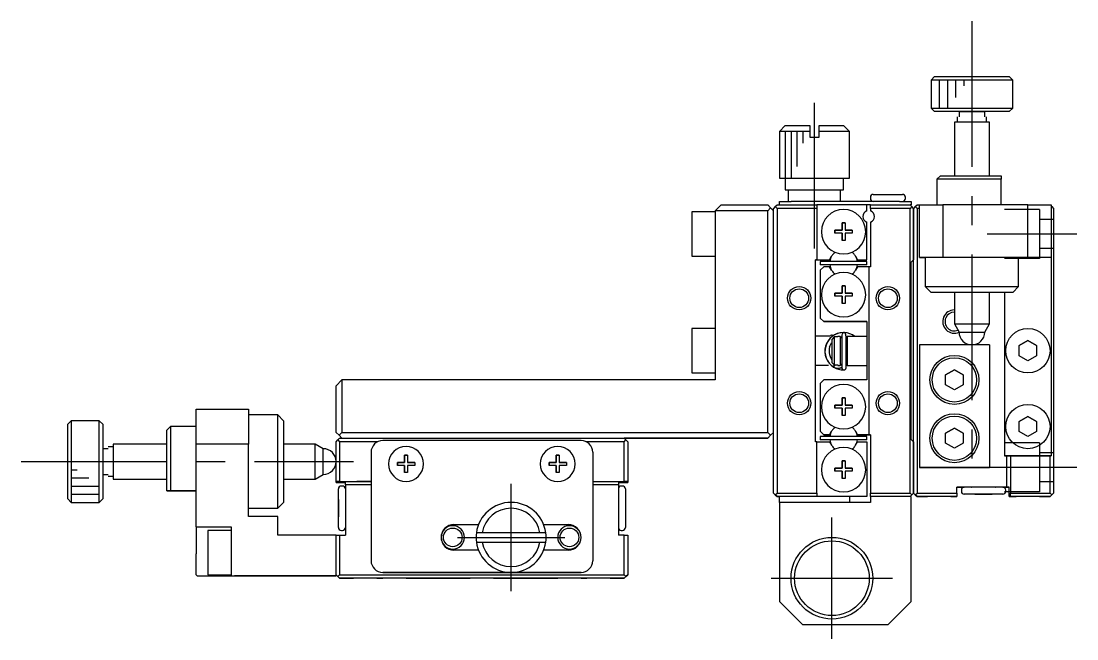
# Model space of a CAD drawing. Extents: x 1 to 351, y 49 to 350.
# Drawn here: x 184.1 to 274.6, y 187 to 240 of the extents above; entities that cross this region are included whole.
import ezdxf

# ---------------------------------------------------------------- set-up
doc = ezdxf.new("R2010")
doc.units = 0
doc.header["$LTSCALE"] = 10
doc.linetypes.add('CENTER', pattern=[2, 1.25, -0.25, 0.25, -0.25])
doc.linetypes.add('DASHED', pattern=[3.5, 2, -1.5])
doc.layers.get('0').update_dxf_attribs({"linetype": 'CONTINUOUS'})
doc.layers.add('CENTER', color=1, linetype='CENTER')

msp = doc.modelspace()

# ---------------------------------------------------------------- linework, layer by layer
at = {"color": 7, "linetype": 'CONTINUOUS'}
for p, q in [((262.413361, 235.218315), (262.113361, 234.918315)), ((269.113361, 234.918315), (262.113361, 234.918315)), ((262.113361, 234.918315), (262.113361, 232.518315)), ((262.413361, 235.218315), (268.813361, 235.218315)), ((269.113361, 234.918315), (268.813361, 235.218315)), ((269.113361, 232.518315), (269.113361, 234.918315)), ((262.113361, 232.518315), (269.113361, 232.518315)), ((262.113361, 232.518315), (262.413361, 232.218315)), ((268.813361, 232.218315), (262.413361, 232.218315)), ((264.513361, 232.218315), (262.413361, 232.218315)), ((266.713361, 232.218315), (264.513361, 232.218315)), ((264.513361, 232.218315), (265.613361, 232.218315)), ((264.513361, 232.218315), (264.513361, 231.751328)), ((265.613361, 232.218315), (266.713361, 232.218315)), ((268.813361, 232.218315), (266.713361, 232.218315)), ((266.713361, 231.751328), (266.713361, 232.218315)), ((268.813361, 232.218315), (269.113361, 232.518315)), ((249.613361, 231.018315), (249.113361, 230.518315)), ((249.613361, 231.018315), (251.713361, 231.018315)), ((251.713361, 231.018315), (251.713361, 230.518315)), ((252.513361, 231.018315), (254.613361, 231.018315)), ((252.513361, 230.518315), (252.513361, 231.018315)), ((255.113361, 230.518315), (254.613361, 231.018315)), ((265.613361, 231.318315), (264.113361, 231.318315)), ((264.113361, 231.318315), (264.113361, 226.718335)), ((267.113361, 231.318315), (265.613361, 231.318315)), ((267.113361, 226.718335), (267.113361, 231.318315)), ((251.713361, 230.518315), (249.113361, 230.518315)), ((249.113361, 230.518315), (249.113361, 226.518315)), ((251.713361, 230.518315), (251.713361, 230.018315)), ((251.713361, 230.018315), (252.513361, 230.018315)), ((255.113361, 230.518315), (252.513361, 230.518315)), ((252.513361, 230.018315), (252.513361, 230.518315)), ((255.113361, 226.518315), (255.113361, 230.518315)), ((249.113361, 226.518315), (252.113361, 226.518315)), ((249.113361, 226.518315), (249.613361, 226.518315)), ((249.613361, 226.518315), (254.613361, 226.518315)), ((249.613361, 226.518315), (252.113361, 226.518315)), ((249.613361, 226.518315), (249.613361, 225.518315)), ((252.113361, 226.518315), (255.113361, 226.518315)), ((252.113361, 226.518315), (254.613361, 226.518315)), ((254.613361, 226.518315), (255.113361, 226.518315)), ((254.613361, 225.518315), (254.613361, 226.518315)), ((262.913361, 226.718315), (262.613361, 226.418315)), ((268.113361, 226.418315), (262.613361, 226.418315)), ((262.613361, 226.418315), (262.613361, 224.218315)), ((262.913361, 226.718315), (268.113361, 226.718315)), ((268.113361, 226.718315), (268.113361, 226.418315)), ((268.113361, 224.218315), (268.113361, 226.418315)), ((249.613361, 225.518315), (250.01346, 225.518315)), ((249.613361, 225.518315), (249.863361, 225.518315)), ((249.863361, 225.518315), (249.863361, 224.518315)), ((250.01346, 225.518315), (252.113361, 225.518315)), ((252.113361, 225.518315), (254.213261, 225.518315)), ((254.213261, 225.518315), (254.613361, 225.518315)), ((254.363361, 224.518315), (254.363361, 225.518315)), ((254.363361, 225.518315), (254.613361, 225.518315)), ((249.113361, 224.218315), (249.113361, 224.518315)), ((249.113361, 224.518315), (250.113361, 224.518315)), ((259.413361, 224.518315), (250.113361, 224.518315)), ((256.913361, 224.868315), (256.913361, 224.768315)), ((257.163361, 225.118315), (259.663361, 225.118315)), ((257.663361, 225.118315), (258.288361, 225.118315)), ((258.288361, 225.118315), (258.538361, 225.118315)), ((258.538361, 225.118315), (259.163361, 225.118315)), ((259.413361, 224.518315), (260.413361, 224.518315)), ((259.913361, 224.768315), (259.913361, 224.868315)), ((260.413361, 224.518315), (260.413361, 224.218315)), ((241.613361, 223.618315), (241.613361, 221.718315)), ((243.613361, 223.618315), (241.613361, 223.618315)), ((244.113361, 224.218315), (243.613361, 223.718315)), ((243.613361, 223.718315), (243.613361, 209.218315)), ((248.113361, 223.718315), (243.613361, 223.718315)), ((244.113361, 224.218315), (248.113361, 224.218315)), ((248.363361, 223.968315), (248.113361, 224.218315)), ((248.363361, 223.968315), (248.113361, 223.718315)), ((248.113361, 204.718315), (248.113361, 223.718315)), ((248.613361, 223.718315), (248.363361, 223.968315)), ((248.763361, 224.068315), (248.613361, 223.918315)), ((248.613361, 199.518315), (248.613361, 223.918315)), ((248.763361, 224.068315), (248.913361, 224.218315)), ((248.913361, 223.918315), (248.763361, 224.068315)), ((248.913361, 224.218315), (252.313361, 224.218315)), ((248.913361, 223.918315), (248.913361, 199.518315)), ((252.313361, 223.918315), (248.913361, 223.918315)), ((252.313361, 224.218315), (252.313361, 223.918315)), ((256.613361, 224.218315), (252.313361, 224.218315)), ((252.313361, 223.918315), (252.313361, 219.518315)), ((256.913361, 224.218315), (256.613361, 224.218315)), ((256.913361, 224.218315), (256.613361, 224.218315)), ((256.613361, 223.695285), (256.613361, 224.218315)), ((256.913361, 224.218315), (260.313361, 224.218315)), ((256.913361, 223.918315), (256.913361, 224.218315)), ((256.913361, 223.918315), (256.913361, 223.695285)), ((260.313361, 223.918315), (256.913361, 223.918315)), ((260.413361, 224.218315), (260.313361, 224.218315)), ((260.413361, 224.218315), (260.313361, 224.218315)), ((260.313361, 224.218315), (260.463361, 224.068315)), ((260.463361, 224.068315), (260.313361, 223.918315)), ((260.313361, 199.518315), (260.313361, 223.918315)), ((260.613361, 223.918315), (260.463361, 224.068315)), ((260.763361, 224.068315), (260.613361, 223.918315)), ((260.613361, 223.918315), (260.613361, 219.518315)), ((260.613361, 219.518315), (260.613361, 223.918315)), ((260.763361, 224.068315), (260.913361, 224.218315)), ((260.913361, 223.918315), (260.763361, 224.068315)), ((260.913361, 224.218315), (261.113361, 224.218315)), ((260.913361, 223.918315), (260.913361, 199.518315)), ((261.113361, 223.918315), (260.913361, 223.918315)), ((261.113361, 219.718315), (261.113361, 224.218315)), ((261.113361, 224.218315), (263.113361, 224.218315)), ((263.113361, 224.218315), (263.113361, 219.718315)), ((270.413361, 224.218315), (263.113361, 224.218315)), ((270.413361, 219.718315), (270.413361, 224.218315)), ((270.413361, 224.218315), (272.413361, 224.218315)), ((272.413361, 224.218315), (272.413361, 219.718315)), ((272.413361, 224.118315), (272.463361, 224.068315)), ((272.463361, 224.068315), (272.413361, 224.018315)), ((272.463361, 224.068315), (272.613361, 223.918315)), ((272.613361, 223.918315), (272.613361, 199.518315)), ((254.488361, 222.668315), (254.738361, 222.668315)), ((254.488361, 222.043315), (254.488361, 222.668315)), ((254.488361, 222.668315), (254.488361, 222.043315)), ((254.738361, 222.668315), (254.488361, 222.668315)), ((254.738361, 222.668315), (254.738361, 222.043315)), ((256.613361, 219.518315), (256.613361, 222.741346)), ((256.913361, 222.741346), (256.913361, 218.918315)), ((253.863361, 222.043315), (254.488361, 222.043315)), ((253.863361, 221.793315), (253.863361, 222.043315)), ((254.488361, 222.043315), (253.863361, 222.043315)), ((253.863361, 222.043315), (253.863361, 221.793315)), ((254.488361, 221.793315), (253.863361, 221.793315)), ((254.488361, 221.168315), (254.488361, 221.793315)), ((254.488361, 221.793315), (254.488361, 221.168315)), ((254.738361, 222.043315), (255.363361, 222.043315)), ((255.363361, 222.043315), (254.738361, 222.043315)), ((255.363361, 221.793315), (254.738361, 221.793315)), ((254.738361, 221.793315), (254.738361, 221.168315)), ((255.363361, 222.043315), (255.363361, 221.793315)), ((241.613361, 221.718315), (241.613361, 219.818315)), ((254.738361, 221.168315), (254.488361, 221.168315)), ((241.613361, 219.818315), (243.613361, 219.818315)), ((252.213361, 219.518315), (252.313361, 219.518315)), ((252.213361, 212.518315), (252.213361, 219.518315)), ((252.313361, 219.518315), (252.213361, 219.518315)), ((252.313361, 219.518315), (253.411895, 219.518315)), ((252.313361, 219.518315), (253.411895, 219.518315)), ((256.613361, 219.368315), (252.613361, 219.368315)), ((252.613361, 219.368315), (252.613361, 219.068315)), ((256.613361, 219.068315), (252.613361, 219.068315)), ((253.411895, 219.518315), (253.582357, 219.813565)), ((253.411895, 219.518315), (253.582357, 219.813565)), ((255.644364, 219.813565), (255.814827, 219.518315)), ((255.644364, 219.813565), (255.814827, 219.518315)), ((255.814827, 219.518315), (256.613361, 219.518315)), ((255.814827, 219.518315), (256.613361, 219.518315)), ((256.613361, 219.068315), (256.613361, 219.368315)), ((260.413361, 219.318315), (260.613361, 219.518315)), ((260.613361, 219.518315), (260.413361, 219.318315)), ((260.413361, 204.118315), (260.413361, 219.318315)), ((260.613361, 203.918315), (260.613361, 219.518315)), ((263.113361, 219.718315), (261.113361, 219.718315)), ((261.113361, 219.718315), (261.613361, 219.718315)), ((261.613361, 219.718315), (261.613361, 217.218315)), ((265.613361, 219.718315), (263.113361, 219.718315)), ((270.413361, 219.718315), (265.613361, 219.718315)), ((272.413361, 219.718315), (269.613361, 219.718315)), ((269.613361, 217.218315), (269.613361, 219.718315)), ((272.413361, 219.718315), (270.413361, 219.718315)), ((272.413361, 219.718315), (272.413361, 202.718315)), ((252.913361, 218.918315), (252.613361, 218.618315)), ((252.613361, 218.618315), (252.613361, 214.518315)), ((253.411895, 218.918315), (252.913361, 218.918315)), ((253.582357, 218.623065), (253.411895, 218.918315)), ((255.814827, 218.918315), (255.644364, 218.623065)), ((256.813361, 218.918315), (255.814827, 218.918315)), ((256.813361, 204.518315), (256.813361, 218.918315)), ((256.913361, 218.918315), (256.813361, 218.918315)), ((254.488361, 217.268315), (254.738361, 217.268315)), ((254.488361, 216.643315), (254.488361, 217.268315)), ((254.488361, 217.268315), (254.488361, 216.643315)), ((254.738361, 217.268315), (254.488361, 217.268315)), ((254.738361, 217.268315), (254.738361, 216.643315)), ((261.613361, 217.218315), (269.613361, 217.218315)), ((261.613361, 217.218315), (262.113361, 216.718315)), ((269.113361, 216.718315), (269.613361, 217.218315)), ((253.863361, 216.643315), (254.488361, 216.643315)), ((253.863361, 216.393315), (253.863361, 216.643315)), ((254.488361, 216.643315), (253.863361, 216.643315)), ((253.863361, 216.643315), (253.863361, 216.393315)), ((254.488361, 216.393315), (253.863361, 216.393315)), ((254.488361, 215.768315), (254.488361, 216.393315)), ((254.488361, 216.393315), (254.488361, 215.768315)), ((254.738361, 216.643315), (255.363361, 216.643315)), ((255.363361, 216.643315), (254.738361, 216.643315)), ((255.363361, 216.393315), (254.738361, 216.393315)), ((254.738361, 216.393315), (254.738361, 215.768315)), ((255.363361, 216.643315), (255.363361, 216.393315)), ((264.113361, 216.718315), (262.113361, 216.718315)), ((269.113361, 216.718315), (262.113361, 216.718315)), ((264.113361, 216.718296), (264.113361, 214.011136)), ((269.113361, 216.718315), (267.113361, 216.718315)), ((267.113361, 214.011136), (267.113361, 216.718296)), ((268.413361, 216.718315), (268.413361, 202.718315)), ((254.738361, 215.768315), (254.488361, 215.768315)), ((252.613361, 214.518315), (252.913361, 214.218315)), ((252.913361, 214.218315), (252.613361, 214.518315)), ((241.613361, 213.618315), (241.613361, 211.718315)), ((243.613361, 213.618315), (241.613361, 213.618315)), ((252.913361, 214.218315), (256.613361, 214.218315)), ((256.613361, 214.218315), (252.913361, 214.218315)), ((256.613361, 214.218315), (256.613361, 209.218315)), ((264.113356, 214.011136), (265.613361, 214.011136)), ((264.113361, 214.011136), (265.613361, 214.011136)), ((264.113361, 214.011136), (264.513361, 213.318315)), ((265.613361, 214.011136), (267.113366, 214.011136)), ((265.613361, 214.011136), (267.113361, 214.011136)), ((266.713361, 213.318315), (267.113361, 214.011136)), ((253.452114, 212.968315), (252.213361, 212.968315)), ((253.513277, 213.010375), (253.507315, 213.014359)), ((253.62875, 213.078298), (253.513284, 213.019703)), ((253.813361, 212.898315), (253.613361, 212.688265)), ((253.613361, 212.688265), (253.613361, 210.708366)), ((253.813361, 212.898315), (253.813361, 210.498315)), ((254.113361, 212.898315), (253.813361, 212.898315)), ((254.113361, 212.948315), (254.113361, 212.898315)), ((254.313361, 212.948315), (254.113361, 212.948315)), ((254.313361, 212.948315), (254.313361, 210.448315)), ((254.486958, 212.774718), (254.313361, 212.948315)), ((254.367309, 212.89452), (254.45894, 212.909587)), ((254.416684, 212.845281), (254.376016, 212.896264)), ((254.45688, 212.831369), (254.456276, 212.805743)), ((254.460228, 212.947491), (254.45688, 212.831369)), ((254.465657, 213.062852), (254.460228, 212.947491)), ((254.486702, 213.166781), (254.465657, 213.062852)), ((254.476081, 213.058826), (254.476081, 210.279171)), ((254.556142, 213.244053), (254.486702, 213.166781)), ((254.654797, 213.268793), (254.556142, 213.244053)), ((254.752878, 213.232942), (254.654797, 213.268793)), ((254.81397, 213.146386), (254.752878, 213.232942)), ((254.833958, 212.899974), (254.859866, 212.895021)), ((254.913361, 212.948315), (254.834761, 212.869716)), ((254.913361, 212.948315), (254.913361, 210.448315)), ((256.613361, 212.948315), (254.913361, 212.948315)), ((264.513361, 213.318315), (266.713361, 213.318315)), ((252.213361, 210.918315), (252.213361, 212.518315)), ((253.416819, 212.017584), (253.465821, 212.156369)), ((253.465821, 212.156369), (253.531721, 212.290288)), ((253.531721, 212.290288), (253.58984, 212.382634)), ((253.58984, 212.382634), (253.61319, 212.415161)), ((267.113361, 212.218315), (261.113361, 212.218315)), ((261.113361, 212.218315), (261.113361, 201.718315)), ((267.113361, 212.218315), (267.113361, 201.718315)), ((269.663361, 212.151328), (270.413361, 212.584341)), ((270.413361, 212.584341), (269.663361, 212.151328)), ((269.663361, 211.285303), (269.663361, 212.151328)), ((270.413361, 212.584341), (271.163361, 212.151328)), ((271.163361, 212.151328), (270.413361, 212.584341)), ((271.163361, 212.151328), (271.163361, 211.285303)), ((241.613361, 211.718315), (241.613361, 209.818315)), ((252.213361, 203.918315), (252.213361, 210.918315)), ((270.413361, 210.85229), (269.663361, 211.285303)), ((271.163361, 211.285303), (270.413361, 210.85229)), ((252.213361, 210.468315), (253.333151, 210.468315)), ((253.613361, 210.708366), (253.813361, 210.498315)), ((253.754834, 210.323875), (253.840562, 210.482107)), ((253.762398, 210.320226), (253.762394, 210.319186)), ((253.762394, 210.319186), (253.762899, 210.318149)), ((253.762612, 210.321589), (253.762398, 210.320226)), ((253.763034, 210.323274), (253.762612, 210.321589)), ((253.762899, 210.318149), (253.790103, 210.301798)), ((253.763664, 210.325276), (253.763034, 210.323274)), ((253.764501, 210.327591), (253.763664, 210.325276)), ((253.765542, 210.330214), (253.764501, 210.327591)), ((253.766786, 210.333138), (253.765542, 210.330214)), ((253.76823, 210.336358), (253.766786, 210.333138)), ((253.770747, 210.341694), (253.76823, 210.336358)), ((253.773688, 210.347645), (253.770747, 210.341694)), ((253.777039, 210.35418), (253.773688, 210.347645)), ((253.780784, 210.361269), (253.777039, 210.35418)), ((253.784903, 210.368876), (253.780784, 210.361269)), ((253.789377, 210.376963), (253.784903, 210.368876)), ((253.794183, 210.38549), (253.789377, 210.376963)), ((253.790103, 210.301798), (253.819619, 210.285953)), ((253.799298, 210.394415), (253.794183, 210.38549)), ((253.804696, 210.403694), (253.799298, 210.394415)), ((253.81035, 210.413282), (253.804696, 210.403694)), ((253.816233, 210.423129), (253.81035, 210.413282)), ((253.813361, 210.498315), (254.113361, 210.498315)), ((253.822316, 210.433189), (253.816233, 210.423129)), ((253.819619, 210.285953), (253.849884, 210.271598)), ((253.828567, 210.443411), (253.822316, 210.433189)), ((253.834957, 210.453745), (253.828567, 210.443411)), ((253.841455, 210.464139), (253.834957, 210.453745)), ((253.840562, 210.482107), (253.85203, 210.500005)), ((253.848026, 210.474542), (253.841455, 210.464139)), ((253.863307, 210.498315), (253.848026, 210.474542)), ((253.849884, 210.271598), (253.880822, 210.258769)), ((253.880822, 210.258769), (253.912358, 210.247497)), ((253.912358, 210.247497), (253.944412, 210.237811)), ((253.944412, 210.237811), (253.976907, 210.229733)), ((253.976907, 210.229733), (254.009761, 210.223284)), ((254.009761, 210.223284), (254.042895, 210.218479)), ((254.042895, 210.218479), (254.076225, 210.215331)), ((254.076225, 210.215331), (254.10967, 210.213846)), ((254.10967, 210.213846), (254.143148, 210.214029)), ((254.113361, 210.498315), (254.113361, 210.448315)), ((254.113361, 210.448315), (254.313361, 210.448315)), ((254.143148, 210.214029), (254.176576, 210.215878)), ((254.176576, 210.215878), (254.209871, 210.21939)), ((254.209871, 210.21939), (254.242952, 210.224556)), ((254.242952, 210.224556), (254.275736, 210.231363)), ((254.275736, 210.231363), (254.308144, 210.239794)), ((254.308144, 210.239794), (254.340095, 210.249829)), ((254.313361, 210.448315), (254.488178, 210.623133)), ((254.340095, 210.249829), (254.37151, 210.261442)), ((254.37151, 210.261442), (254.402312, 210.274607)), ((254.402312, 210.274607), (254.432425, 210.289289)), ((254.432425, 210.289289), (254.461773, 210.305454)), ((254.458742, 210.437048), (254.458892, 210.448191)), ((254.458742, 210.437048), (254.463619, 210.309408)), ((254.458892, 210.448191), (254.459998, 210.459301)), ((254.459998, 210.459301), (254.462054, 210.470317)), ((254.461773, 210.305454), (254.463802, 210.306643)), ((254.462054, 210.470317), (254.465048, 210.481179)), ((254.463619, 210.309408), (254.474534, 210.206139)), ((254.465048, 210.481179), (254.468965, 210.491829)), ((254.468965, 210.491829), (254.473782, 210.502207)), ((254.473782, 210.502207), (254.479475, 210.512257)), ((254.474534, 210.206139), (254.52584, 210.11688)), ((254.479475, 210.512257), (254.48601, 210.521924)), ((254.52584, 210.11688), (254.616658, 210.071524)), ((254.616658, 210.071524), (254.718849, 210.084691)), ((254.718849, 210.084691), (254.796056, 210.152841)), ((254.796056, 210.152841), (254.825831, 210.259945)), ((254.906654, 210.454803), (254.833983, 210.439271)), ((254.836033, 210.518315), (254.843361, 210.518315)), ((254.836204, 210.525472), (254.913361, 210.448315)), ((254.913361, 210.448315), (256.613361, 210.448315)), ((263.363361, 209.651328), (264.113361, 210.084341)), ((264.113361, 210.084341), (263.363361, 209.651328)), ((264.113361, 210.084341), (264.863361, 209.651328)), ((264.863361, 209.651328), (264.113361, 210.084341)), ((211.613361, 209.218315), (211.113361, 208.718315)), ((211.613361, 209.218315), (211.613361, 204.718315)), ((243.613361, 209.218315), (211.613361, 209.218315)), ((241.613361, 209.818315), (243.613361, 209.818315)), ((252.913361, 209.218315), (252.613361, 208.918315)), ((256.613361, 209.218315), (252.913361, 209.218315)), ((263.363361, 208.785303), (263.363361, 209.651328)), ((264.863361, 209.651328), (264.863361, 208.785303)), ((211.113361, 204.718315), (211.113361, 208.718315)), ((252.613361, 208.918315), (252.613361, 204.818315)), ((264.113361, 208.35229), (263.363361, 208.785303)), ((264.863361, 208.785303), (264.113361, 208.35229)), ((254.488361, 207.668315), (254.738361, 207.668315)), ((254.488361, 207.043315), (254.488361, 207.668315)), ((254.488361, 207.668315), (254.488361, 207.043315)), ((254.738361, 207.668315), (254.488361, 207.668315)), ((254.738361, 207.668315), (254.738361, 207.043315)), ((199.113361, 206.718315), (203.613361, 206.718315)), ((199.113361, 203.718315), (199.113361, 206.718315)), ((203.613361, 206.718315), (203.613361, 203.718315)), ((253.863361, 207.043315), (254.488361, 207.043315)), ((253.863361, 206.793315), (253.863361, 207.043315)), ((254.488361, 207.043315), (253.863361, 207.043315)), ((253.863361, 207.043315), (253.863361, 206.793315)), ((254.488361, 206.793315), (253.863361, 206.793315)), ((254.488361, 206.168315), (254.488361, 206.793315)), ((254.488361, 206.793315), (254.488361, 206.168315)), ((254.738361, 207.043315), (255.363361, 207.043315)), ((255.363361, 207.043315), (254.738361, 207.043315)), ((255.363361, 206.793315), (254.738361, 206.793315)), ((254.738361, 206.793315), (254.738361, 206.168315)), ((255.363361, 207.043315), (255.363361, 206.793315)), ((188.413361, 205.718315), (188.113361, 205.418315)), ((188.413361, 205.718315), (188.413361, 198.718315)), ((190.813361, 205.718315), (188.413361, 205.718315)), ((190.813361, 198.718315), (190.813361, 205.718315)), ((191.113361, 205.418315), (190.813361, 205.718315)), ((206.113361, 206.218315), (203.613361, 206.218315)), ((206.113361, 202.218315), (206.113361, 206.218315)), ((206.613361, 205.718315), (206.113361, 206.218315)), ((206.613361, 205.718315), (206.613361, 202.218315)), ((254.738361, 206.168315), (254.488361, 206.168315)), ((269.663361, 205.651328), (270.413361, 206.084341)), ((270.413361, 206.084341), (269.663361, 205.651328)), ((269.663361, 204.785303), (269.663361, 205.651328)), ((270.413361, 206.084341), (271.163361, 205.651328)), ((271.163361, 205.651328), (270.413361, 206.084341)), ((271.163361, 205.651328), (271.163361, 204.785303)), ((188.113361, 199.018315), (188.113361, 205.418315)), ((191.113361, 205.418315), (191.113361, 199.018315)), ((196.913361, 205.218315), (196.613361, 204.918315)), ((196.613361, 199.718315), (196.613361, 204.918315)), ((196.913361, 205.218315), (196.913361, 199.718315)), ((199.113361, 205.218315), (196.913361, 205.218315)), ((211.113361, 204.718315), (211.363361, 204.468315)), ((211.363361, 204.468315), (211.113361, 204.718315)), ((211.363361, 204.468315), (211.613361, 204.718315)), ((211.613361, 204.718315), (248.113361, 204.718315)), ((248.113361, 204.718315), (248.363361, 204.468315)), ((248.363361, 204.468315), (248.613361, 204.718315)), ((248.613361, 204.718315), (248.363361, 204.468315)), ((252.613361, 204.818315), (252.913361, 204.518315)), ((252.913361, 204.518315), (252.613361, 204.818315)), ((253.411895, 204.518315), (253.582357, 204.813565)), ((253.582357, 204.813565), (253.411895, 204.518315)), ((255.644364, 204.813565), (255.814827, 204.518315)), ((255.814827, 204.518315), (255.644364, 204.813565)), ((263.363361, 204.651328), (264.113361, 205.084341)), ((264.113361, 205.084341), (263.363361, 204.651328)), ((263.363361, 203.785303), (263.363361, 204.651328)), ((264.113361, 205.084341), (264.863361, 204.651328)), ((264.863361, 204.651328), (264.113361, 205.084341)), ((264.863361, 204.651328), (264.863361, 203.785303)), ((270.413361, 204.35229), (269.663361, 204.785303)), ((271.163361, 204.785303), (270.413361, 204.35229)), ((192.013361, 203.718315), (192.013361, 200.718315)), ((196.613341, 203.718315), (192.013361, 203.718315)), ((199.113361, 196.618315), (199.113361, 203.718315)), ((203.613361, 203.718315), (199.113361, 203.718315)), ((203.613361, 197.518315), (203.613361, 203.718315)), ((209.32054, 203.718315), (206.61338, 203.718315)), ((209.32054, 202.218315), (209.32054, 203.71832)), ((209.32054, 202.218315), (209.32054, 203.718315)), ((210.013361, 203.318315), (209.32054, 203.718315)), ((211.113361, 203.918315), (211.263361, 204.068315)), ((211.113361, 200.518315), (211.113361, 203.918315)), ((211.263361, 204.068315), (211.413361, 204.218315)), ((211.263361, 204.068315), (211.413361, 203.918315)), ((211.363361, 204.468315), (211.613361, 204.218315)), ((211.613361, 204.218315), (211.363361, 204.468315)), ((211.413361, 204.218315), (235.813361, 204.218315)), ((211.413361, 203.918315), (211.413361, 200.518315)), ((214.677471, 203.918315), (211.413361, 203.918315)), ((232.113361, 204.018315), (215.113361, 204.018315)), ((235.813361, 203.918315), (232.549251, 203.918315)), ((235.813361, 204.218315), (235.963361, 204.068315)), ((248.113361, 204.218315), (235.813361, 204.218315)), ((235.813361, 204.218315), (248.113361, 204.218315)), ((235.813361, 203.918315), (235.963361, 204.068315)), ((235.813361, 200.518315), (235.813361, 203.918315)), ((235.963361, 204.068315), (236.113361, 203.918315)), ((236.113361, 203.918315), (236.113361, 200.518315)), ((248.113361, 204.218315), (248.363361, 204.468315)), ((248.363361, 204.468315), (248.113361, 204.218315)), ((252.313361, 203.918315), (252.213361, 203.918315)), ((252.313361, 199.518315), (252.313361, 203.918315)), ((252.313361, 203.918315), (253.411895, 203.918315)), ((256.613361, 204.368315), (252.613361, 204.368315)), ((252.613361, 204.368315), (252.613361, 204.068315)), ((256.613361, 204.068315), (252.613361, 204.068315)), ((252.913361, 204.518315), (253.411895, 204.518315)), ((253.411895, 204.518315), (252.913361, 204.518315)), ((253.411895, 203.918315), (253.582357, 203.623065)), ((255.644364, 203.623065), (255.814827, 203.918315)), ((255.814827, 204.518315), (256.813361, 204.518315)), ((256.813361, 204.518315), (255.814827, 204.518315)), ((255.814827, 203.918315), (256.613361, 203.918315)), ((256.613361, 204.068315), (256.613361, 204.368315)), ((256.613361, 203.918315), (256.613361, 199.218315)), ((256.813361, 204.518315), (256.913361, 204.518315)), ((256.913361, 204.518315), (256.813361, 204.518315)), ((256.913361, 204.518315), (256.913361, 199.518315)), ((260.613361, 203.918315), (260.413361, 204.118315)), ((260.613361, 203.918315), (260.613361, 199.518315)), ((260.613361, 199.518315), (260.613361, 203.918315)), ((264.113361, 203.35229), (263.363361, 203.785303)), ((264.863361, 203.785303), (264.113361, 203.35229)), ((191.580348, 203.318315), (191.113361, 203.318315)), ((210.013361, 201.118315), (210.013361, 203.318315)), ((214.113361, 203.018315), (214.113361, 193.718315)), ((216.988361, 202.768315), (217.238361, 202.768315)), ((216.988361, 202.143315), (216.988361, 202.768315)), ((216.988361, 202.768315), (216.988361, 202.143315)), ((217.238361, 202.768315), (216.988361, 202.768315)), ((217.238361, 202.768315), (217.238361, 202.143315)), ((229.988361, 202.768315), (230.238361, 202.768315)), ((229.988361, 202.143315), (229.988361, 202.768315)), ((229.988361, 202.768315), (229.988361, 202.143315)), ((230.238361, 202.768315), (229.988361, 202.768315)), ((230.238361, 202.768315), (230.238361, 202.143315)), ((233.113361, 203.018315), (233.113361, 193.718315)), ((206.113361, 198.218315), (206.113361, 202.218315)), ((206.613361, 202.218315), (206.613361, 198.718315)), ((209.32054, 200.71831), (209.32054, 202.218315)), ((209.32054, 200.718315), (209.32054, 202.218315)), ((216.363361, 202.143315), (216.988361, 202.143315)), ((216.363361, 201.893315), (216.363361, 202.143315)), ((216.988361, 202.143315), (216.363361, 202.143315)), ((216.363361, 202.143315), (216.363361, 201.893315)), ((216.988361, 201.893315), (216.363361, 201.893315)), ((216.988361, 201.268315), (216.988361, 201.893315)), ((216.988361, 201.893315), (216.988361, 201.268315)), ((217.238361, 202.143315), (217.863361, 202.143315)), ((217.863361, 202.143315), (217.238361, 202.143315)), ((217.238361, 201.893315), (217.238361, 201.268315)), ((217.863361, 201.893315), (217.238361, 201.893315)), ((217.863361, 202.143315), (217.863361, 201.893315)), ((229.363361, 202.143315), (229.988361, 202.143315)), ((229.363361, 201.893315), (229.363361, 202.143315)), ((229.988361, 202.143315), (229.363361, 202.143315)), ((229.363361, 202.143315), (229.363361, 201.893315)), ((229.988361, 201.893315), (229.363361, 201.893315)), ((229.988361, 201.268315), (229.988361, 201.893315)), ((229.988361, 201.893315), (229.988361, 201.268315)), ((230.238361, 202.143315), (230.863361, 202.143315)), ((230.863361, 202.143315), (230.238361, 202.143315)), ((230.238361, 201.893315), (230.238361, 201.268315)), ((230.863361, 201.893315), (230.238361, 201.893315)), ((230.863361, 202.143315), (230.863361, 201.893315)), ((254.488361, 202.268315), (254.738361, 202.268315)), ((254.488361, 201.643315), (254.488361, 202.268315)), ((254.488361, 202.268315), (254.488361, 201.643315)), ((254.738361, 202.268315), (254.488361, 202.268315)), ((254.738361, 202.268315), (254.738361, 201.643315)), ((272.413361, 202.718315), (268.413361, 202.718315)), ((268.413361, 202.718315), (268.913361, 202.718315)), ((268.613361, 200.018315), (268.613361, 202.718315)), ((268.913361, 202.718315), (272.413361, 202.718315)), ((268.913361, 202.718315), (268.913361, 199.518315)), ((272.313361, 199.518315), (272.313361, 202.718315)), ((191.113361, 201.118315), (191.580348, 201.118315)), ((209.32054, 200.718315), (210.013361, 201.118315)), ((217.238361, 201.268315), (216.988361, 201.268315)), ((230.238361, 201.268315), (229.988361, 201.268315)), ((253.863361, 201.643315), (254.488361, 201.643315)), ((253.863361, 201.393315), (253.863361, 201.643315)), ((254.488361, 201.643315), (253.863361, 201.643315)), ((253.863361, 201.643315), (253.863361, 201.393315)), ((254.488361, 201.393315), (253.863361, 201.393315)), ((254.488361, 200.768315), (254.488361, 201.393315)), ((254.488361, 201.393315), (254.488361, 200.768315)), ((254.738361, 201.643315), (255.363361, 201.643315)), ((255.363361, 201.643315), (254.738361, 201.643315)), ((255.363361, 201.393315), (254.738361, 201.393315)), ((254.738361, 201.393315), (254.738361, 200.768315)), ((255.363361, 201.643315), (255.363361, 201.393315)), ((267.113361, 201.718315), (261.113361, 201.718315)), ((261.113361, 201.718315), (267.113361, 201.718315)), ((192.013361, 200.718315), (196.613341, 200.718315)), ((206.61338, 200.718315), (209.32054, 200.718315)), ((211.113361, 200.518315), (212.90513, 200.518315)), ((211.413361, 200.518315), (211.113361, 200.518315)), ((211.113361, 200.418315), (211.113361, 200.518315)), ((211.913361, 200.418315), (211.113361, 200.418315)), ((211.113361, 200.418315), (211.913361, 200.418315)), ((211.413361, 200.518315), (214.113361, 200.518315)), ((211.663361, 200.118315), (211.563361, 200.118315)), ((211.913361, 200.218315), (211.913361, 200.418315)), ((211.913361, 200.218315), (211.913361, 199.018315)), ((214.113361, 200.218315), (211.913361, 200.218315)), ((214.113361, 200.518315), (212.90513, 200.518315)), ((233.113361, 200.518315), (234.321592, 200.518315)), ((233.113361, 200.518315), (235.813361, 200.518315)), ((235.313361, 200.218315), (233.113361, 200.218315)), ((234.321592, 200.518315), (236.113361, 200.518315)), ((236.113361, 200.418315), (235.313361, 200.418315)), ((235.313361, 200.418315), (235.313361, 200.218315)), ((235.313361, 200.418315), (236.113361, 200.418315)), ((235.313361, 200.218315), (235.313361, 199.018315)), ((235.663361, 200.118315), (235.563361, 200.118315)), ((236.113361, 200.518315), (235.813361, 200.518315)), ((236.113361, 200.518315), (236.113361, 200.418315)), ((254.738361, 200.768315), (254.488361, 200.768315)), ((268.613361, 200.018315), (264.313361, 200.018315)), ((264.313361, 199.518315), (264.313361, 200.018315)), ((264.313361, 200.018315), (264.963361, 200.018315)), ((265.582357, 200.018315), (265.613361, 200.018315)), ((267.613361, 200.018315), (267.644364, 200.018315)), ((268.263361, 200.018315), (268.613361, 200.018315)), ((268.813361, 200.018315), (268.613361, 200.018315)), ((268.613361, 200.018315), (268.813361, 200.018315)), ((268.813361, 199.218315), (268.813361, 200.018315)), ((196.613361, 199.718315), (196.913361, 199.718315)), ((196.913361, 199.718315), (196.613361, 199.718315)), ((196.913361, 199.718315), (199.113361, 199.718315)), ((199.113361, 199.718315), (196.913361, 199.718315)), ((211.313361, 196.568315), (211.313361, 199.868315)), ((211.313361, 198.343315), (211.313361, 199.868315)), ((235.913361, 199.868315), (235.913361, 198.218315)), ((248.763361, 199.368315), (248.613361, 199.518315)), ((248.613361, 199.518315), (248.763361, 199.368315)), ((248.763361, 199.368315), (248.913361, 199.518315)), ((248.913361, 199.218315), (248.763361, 199.368315)), ((248.763361, 199.368315), (248.913361, 199.218315)), ((248.913361, 199.518315), (252.313361, 199.518315)), ((252.313361, 199.218315), (248.913361, 199.218315)), ((248.913361, 199.218315), (249.113361, 199.218315)), ((249.113361, 198.718315), (249.113361, 199.218315)), ((252.313361, 199.518315), (252.313361, 199.218315)), ((256.613361, 199.218315), (252.313361, 199.218315)), ((255.113361, 199.218315), (255.113361, 198.718315)), ((256.613361, 199.218315), (255.113361, 199.218315)), ((256.913361, 199.218315), (256.913361, 199.518315)), ((256.913361, 199.518315), (260.313361, 199.518315)), ((256.913361, 199.218315), (256.913361, 198.718315)), ((260.413361, 199.218315), (256.913361, 199.218315)), ((260.313361, 199.518315), (260.463361, 199.368315)), ((260.463361, 199.368315), (260.313361, 199.218315)), ((260.313361, 199.218315), (260.463361, 199.368315)), ((260.413361, 190.218315), (260.413361, 199.218315)), ((260.463361, 199.368315), (260.613361, 199.518315)), ((260.613361, 199.518315), (260.463361, 199.368315)), ((260.613361, 199.518315), (260.763361, 199.368315)), ((260.613361, 199.518315), (260.763361, 199.368315)), ((260.763361, 199.368315), (260.913361, 199.518315)), ((260.913361, 199.218315), (260.763361, 199.368315)), ((260.763361, 199.368315), (260.913361, 199.218315)), ((260.913361, 199.518315), (264.313361, 199.518315)), ((264.313361, 199.218315), (260.913361, 199.218315)), ((260.913361, 199.218315), (261.813366, 199.218315)), ((263.813356, 199.218315), (264.313361, 199.218315)), ((264.213361, 199.218315), (264.313361, 199.218315)), ((264.313361, 199.218315), (264.213361, 199.218315)), ((264.313361, 199.518315), (264.313361, 199.218315)), ((264.713361, 199.768315), (264.713361, 199.668315)), ((266.488361, 199.418315), (264.963361, 199.418315)), ((266.613361, 199.418315), (264.963361, 199.418315)), ((265.863361, 199.418315), (266.488361, 199.418315)), ((266.488361, 199.418315), (265.863361, 199.418315)), ((266.738361, 199.418315), (266.488361, 199.418315)), ((266.488361, 199.418315), (266.738361, 199.418315)), ((266.738361, 199.418315), (266.488361, 199.418315)), ((268.263361, 199.418315), (266.613361, 199.418315)), ((268.263361, 199.418315), (266.738361, 199.418315)), ((267.363361, 199.418315), (266.738361, 199.418315)), ((266.738361, 199.418315), (267.363361, 199.418315)), ((268.513361, 199.668315), (268.513361, 199.768315)), ((268.813361, 199.218315), (268.913361, 199.218315)), ((268.913361, 199.218315), (268.813361, 199.218315)), ((268.913361, 199.218315), (268.913361, 199.518315)), ((268.913361, 199.518315), (272.313361, 199.518315)), ((272.313361, 199.218315), (268.913361, 199.218315)), ((268.913361, 199.218315), (269.263361, 199.218315)), ((268.913361, 199.218315), (269.413366, 199.218315)), ((268.913361, 199.218315), (269.263361, 199.218315)), ((271.413356, 199.218315), (272.313361, 199.218315)), ((272.313361, 199.518315), (272.463361, 199.368315)), ((272.463361, 199.368315), (272.313361, 199.218315)), ((272.313361, 199.218315), (272.463361, 199.368315)), ((272.413361, 199.318315), (272.613361, 199.518315)), ((272.613361, 199.518315), (272.413361, 199.318315)), ((272.613361, 199.518315), (272.463361, 199.368315)), ((272.463361, 199.368315), (272.613361, 199.518315)), ((188.113361, 199.018315), (188.413361, 198.718315)), ((188.413361, 198.718315), (190.813361, 198.718315)), ((190.813361, 198.718315), (191.113361, 199.018315)), ((203.613361, 198.218315), (206.113361, 198.218315)), ((206.113361, 198.218315), (206.613361, 198.718315)), ((211.313361, 198.968315), (211.313361, 198.343315)), ((211.313361, 198.343315), (211.313361, 198.968315)), ((211.313361, 198.218315), (211.313361, 198.343315)), ((211.313361, 198.093315), (211.313361, 198.343315)), ((211.313361, 198.343315), (211.313361, 198.093315)), ((211.313361, 198.093315), (211.313361, 198.218315)), ((211.913361, 199.018315), (211.913361, 197.418315)), ((235.313361, 199.018315), (235.313361, 197.418315)), ((235.913361, 198.968315), (235.913361, 198.343315)), ((235.913361, 198.343315), (235.913361, 198.093315)), ((235.913361, 198.218315), (235.913361, 196.568315)), ((256.913361, 198.718315), (249.113361, 198.718315)), ((249.113361, 198.718315), (249.113361, 190.218315)), ((206.113361, 197.518315), (203.613361, 197.518315)), ((206.113361, 195.918315), (206.113361, 197.518315)), ((211.313361, 196.568315), (211.313361, 198.093315)), ((211.313361, 197.468315), (211.313361, 198.093315)), ((211.313361, 198.093315), (211.313361, 197.468315)), ((211.913361, 197.418315), (211.913361, 195.918315)), ((235.313361, 197.418315), (235.313361, 195.918315)), ((235.913361, 198.093315), (235.913361, 197.468315)), ((199.113361, 196.618315), (202.113361, 196.618315)), ((199.113361, 196.618315), (202.113361, 196.618315)), ((199.113361, 196.618315), (199.113361, 194.318315)), ((202.113361, 196.618315), (202.113361, 192.418315)), ((221.213361, 196.818315), (223.322303, 196.818315)), ((221.213361, 196.818315), (223.322303, 196.818315)), ((228.904418, 196.818315), (231.013361, 196.818315)), ((228.904418, 196.818315), (231.013361, 196.818315)), ((200.113361, 196.318315), (200.113361, 194.401108)), ((202.113361, 196.318315), (200.113361, 196.318315)), ((211.113361, 195.918315), (206.113361, 195.918315)), ((211.113361, 192.518315), (211.113361, 195.918315)), ((211.113361, 195.918315), (211.413361, 195.918315)), ((211.413361, 195.918315), (211.413361, 192.518315)), ((211.413361, 195.918315), (211.913361, 195.918315)), ((211.563361, 196.318315), (211.663361, 196.318315)), ((223.645568, 196.118315), (223.140147, 196.118315)), ((223.645568, 196.118315), (223.140147, 196.118315)), ((228.581153, 196.118315), (223.645568, 196.118315)), ((228.581153, 196.118315), (223.645568, 196.118315)), ((229.086574, 196.118315), (228.581153, 196.118315)), ((229.086574, 196.118315), (228.581153, 196.118315)), ((235.813361, 195.918315), (235.313361, 195.918315)), ((235.563361, 196.318315), (235.663361, 196.318315)), ((235.813361, 192.518315), (235.813361, 195.918315)), ((235.813361, 195.918315), (236.113361, 195.918315)), ((236.113361, 195.918315), (236.113361, 192.518315)), ((223.322303, 194.618315), (221.213361, 194.618315)), ((223.140147, 195.318315), (223.645568, 195.318315)), ((223.140147, 195.318315), (223.645568, 195.318315)), ((223.645568, 195.318315), (228.581153, 195.318315)), ((223.645568, 195.318315), (228.581153, 195.318315)), ((228.581153, 195.318315), (229.086574, 195.318315)), ((228.581153, 195.318315), (229.086574, 195.318315)), ((231.013361, 194.618315), (228.904418, 194.618315)), ((199.113361, 192.518315), (199.113361, 194.318315)), ((200.113361, 194.401108), (200.113361, 192.518315)), ((199.113361, 192.518315), (199.213361, 192.418315)), ((199.213361, 192.418315), (199.113361, 192.518315)), ((199.213361, 192.418315), (200.413366, 192.418315)), ((199.213361, 192.418315), (202.113361, 192.418315)), ((200.113361, 192.518315), (202.113361, 192.518315)), ((202.113361, 192.418315), (211.113361, 192.418315)), ((211.113361, 192.418315), (202.413356, 192.418315)), ((211.113361, 192.418315), (211.113361, 192.518315)), ((211.263361, 192.368315), (211.113361, 192.518315)), ((211.113361, 192.518315), (211.263361, 192.368315)), ((211.413361, 192.518315), (211.263361, 192.368315)), ((211.413361, 192.218315), (211.263361, 192.368315)), ((211.413361, 192.218315), (211.263361, 192.368315)), ((211.413361, 192.518315), (235.813361, 192.518315)), ((235.813361, 192.218315), (211.413361, 192.218315)), ((211.413361, 192.218315), (212.613366, 192.218315)), ((214.613356, 192.218315), (215.113366, 192.218315)), ((215.113361, 192.718315), (226.113361, 192.718315)), ((226.113361, 192.718315), (215.113361, 192.718315)), ((217.113356, 192.218315), (222.613366, 192.218315)), ((222.113361, 192.218315), (222.613366, 192.218315)), ((222.113361, 192.218315), (222.613366, 192.218315)), ((224.613356, 192.218315), (225.113361, 192.218315)), ((224.613356, 192.218315), (230.113366, 192.218315)), ((224.613356, 192.218315), (225.113361, 192.218315)), ((226.113361, 192.718315), (232.113361, 192.718315)), ((232.113361, 192.718315), (226.113361, 192.718315)), ((232.113356, 192.218315), (232.613366, 192.218315)), ((234.613356, 192.218315), (235.813361, 192.218315)), ((235.963361, 192.368315), (235.813361, 192.518315)), ((235.963361, 192.368315), (235.813361, 192.218315)), ((235.963361, 192.368315), (235.813361, 192.218315)), ((236.113361, 192.518315), (235.963361, 192.368315)), ((235.963361, 192.368315), (236.113361, 192.518315)), ((249.113361, 190.218315), (251.113361, 188.218315)), ((251.113361, 188.218315), (249.113361, 190.218315)), ((258.413361, 188.218315), (260.413361, 190.218315)), ((260.413361, 190.218315), (258.413361, 188.218315)), ((258.413361, 188.218315), (251.113361, 188.218315)), ((253.613361, 188.218315), (251.113361, 188.218315)), ((258.413361, 188.218315), (253.613361, 188.218315))]:
    msp.add_line(p, q, dxfattribs=at)
at = {"color": 3, "linetype": 'CONTINUOUS'}
for p, q in [((262.813361, 234.918315), (262.813361, 232.518315)), ((263.513361, 234.918315), (263.513361, 232.518315)), ((264.213361, 234.918315), (264.213361, 233.418315)), ((264.913361, 234.918315), (264.913361, 234.418315)), ((264.363361, 231.751328), (264.363361, 231.318315)), ((266.863361, 231.318315), (266.863361, 231.751328)), ((249.613361, 230.518315), (249.613361, 226.518315)), ((250.113361, 230.518315), (250.113361, 226.518315)), ((250.613361, 230.518315), (250.613361, 227.518315)), ((251.113361, 230.518315), (251.113361, 229.518315)), ((192.013361, 203.468315), (191.580348, 203.468315)), ((188.413361, 201.518315), (188.913361, 201.518315)), ((191.580348, 200.968315), (192.013361, 200.968315)), ((188.413361, 200.818315), (189.913361, 200.818315)), ((188.413361, 200.118315), (190.813361, 200.118315)), ((188.413361, 199.418315), (190.813361, 199.418315))]:
    msp.add_line(p, q, dxfattribs=at)
at = {"color": 3, "linetype": 'DASHED'}
for p, q in [((271.413361, 223.818315), (268.413361, 223.818315)), ((271.413361, 223.818315), (271.413361, 219.618315)), ((272.613361, 222.968315), (271.413361, 222.968315)), ((272.613361, 220.468315), (271.413361, 220.468315)), ((271.413361, 219.618315), (268.413361, 219.618315)), ((271.413361, 203.818315), (268.413361, 203.818315)), ((271.413361, 203.818315), (271.413361, 199.618315)), ((272.613361, 202.968315), (271.413361, 202.968315)), ((272.613361, 200.468315), (271.413361, 200.468315)), ((271.413361, 199.618315), (268.413361, 199.618315))]:
    msp.add_line(p, q, dxfattribs=at)
at = {"color": 3, "linetype": 'CONTINUOUS'}
for centre in [(250.813361, 216.218315), (258.413361, 216.218315), (250.813361, 207.218315), (258.413361, 207.218315)]:
    msp.add_circle(centre, 1, dxfattribs=at)
at = {"color": 7, "linetype": 'CONTINUOUS'}
for centre, radius in [((250.813361, 216.218315), 0.8), ((258.413361, 216.218315), 0.8), ((270.413361, 211.718315), 1.9), ((264.113361, 209.218315), 2.1), ((264.113361, 209.218315), 1.9), ((250.813361, 207.218315), 0.8), ((258.413361, 207.218315), 0.8), ((270.413361, 205.218315), 1.9), ((264.113361, 204.218315), 2.1), ((264.113361, 204.218315), 1.9), ((221.113361, 195.718315), 0.8), ((231.113361, 195.718315), 0.8), ((253.613361, 192.218315), 3.5), ((253.613361, 192.218315), 3.2)]:
    msp.add_circle(centre, radius, dxfattribs=at)
for centre, radius, start, end in [((257.163361, 224.868315), 0.25, 90, 180), ((257.163361, 224.768315), 0.25, 180, 270), ((259.663361, 224.868315), 0.25, 0, 90), ((259.663361, 224.768315), 0.25, 270, 0), ((254.613361, 221.918315), 1.9, 90, 0), ((254.613361, 221.918315), 1.9, 0, 90), ((256.763361, 223.218315), 0.5, 107.457603, 252.542397), ((256.763361, 223.218315), 0.5, 287.457603, 72.542397), ((254.613361, 219.218315), 1.1905, 135, 150), ((254.704361, 219.126175), 1.32, 128.260088, 134.965001), ((254.613361, 219.218316), 1.1905, 127.543078, 134.642946), ((254.613361, 219.218316), 1.1905, 44.999966, 52.456922), ((254.522361, 219.126175), 1.32, 45.034999, 51.739912), ((254.613361, 219.218315), 1.1905, 30, 45), ((254.613361, 219.218316), 1.1905, 150, 172.761686), ((254.613361, 219.218316), 1.1905, 187.238411, 210), ((254.613361, 219.218316), 1.1905, 7.238314, 30), ((254.613361, 219.218316), 1.1905, 329.999958, 352.761589), ((254.613361, 216.518315), 1.9, 90, 0), ((254.613361, 219.218315), 1.1905, 210, 225), ((254.704361, 219.310456), 1.32, 225.034999, 231.739912), ((254.613361, 219.218316), 1.1905, 225.000034, 232.457024), ((254.613361, 216.518315), 1.9, 0, 90), ((254.613361, 219.218316), 1.1905, 307.542976, 314.643568), ((254.522361, 219.310456), 1.32, 308.260088, 314.965001), ((254.613361, 219.218315), 1.1905, 315, 330), ((264.113361, 214.218315), 0.8, 90, 292.560034), ((254.603602, 211.669872), 1.598393, 90.536816, 238.370163), ((254.617248, 211.669889), 1.598467, 89.611696, 237.708539), ((254.612355, 211.666922), 1.601567, 53.152208, 87.922405), ((214.84122, 211.538885), 40.005059, 358.16797349, 2.30290495), ((265.613361, 213.318315), 1.1, 180, 270), ((265.613361, 213.318315), 1.1, 270, 0), ((254.608504, 211.671673), 1.240874, 163.81356654, 185.8551101), ((254.617085, 211.670557), 1.249298, 185.76404859, 216.52931873), ((254.609422, 211.678614), 1.608889, 238.356938, 270.616493), ((254.613361, 206.918315), 1.9, 90, 0), ((254.613361, 206.918315), 1.9, 0, 90), ((254.613361, 204.218316), 1.1905, 150, 172.761686), ((254.613361, 204.218315), 1.1905, 135, 150), ((254.704361, 204.126175), 1.32, 128.260088, 134.965001), ((254.613361, 204.218316), 1.1905, 127.543078, 134.642947), ((254.613361, 204.218316), 1.1905, 44.999966, 52.456922), ((254.522361, 204.126175), 1.32, 45.034999, 51.739912), ((254.613361, 204.218315), 1.1905, 30, 45), ((254.613361, 204.218316), 1.1905, 7.238314, 30), ((215.113361, 203.018315), 1, 90, 180), ((232.113361, 203.018315), 1, 0, 90), ((254.613361, 204.218316), 1.1905, 187.238411, 210), ((254.613361, 204.218316), 1.1905, 330, 352.761589), ((210.013361, 202.218315), 1.1, 0, 90), ((217.113361, 202.018315), 1.5, 270, 180), ((230.113361, 202.018315), 1.5, 270, 180), ((254.613361, 201.518315), 1.9, 90, 0), ((254.613361, 204.218315), 1.1905, 210, 225), ((254.704361, 204.310456), 1.32, 225.034999, 231.739912), ((254.613361, 204.218316), 1.1905, 225.000034, 232.457024), ((254.613361, 201.518315), 1.9, 0, 90), ((254.613361, 204.218316), 1.1905, 307.542976, 314.643568), ((254.522361, 204.310456), 1.32, 308.260088, 314.965001), ((254.613361, 204.218315), 1.1905, 315, 330), ((210.013361, 202.218315), 1.1, 270, 0), ((217.113361, 202.018315), 1.5, 180, 270), ((230.113361, 202.018315), 1.5, 180, 270), ((211.563361, 199.868315), 0.25, 90, 180), ((211.663361, 199.868315), 0.25, 0, 90), ((235.563361, 199.868315), 0.25, 90, 180), ((235.663361, 199.868315), 0.25, 0, 90), ((264.963361, 199.768315), 0.25, 90, 180), ((268.263361, 199.768315), 0.25, 0, 90), ((264.963361, 199.668315), 0.25, 180, 270), ((268.263361, 199.668315), 0.25, 270, 0), ((226.113361, 195.718315), 3, 7.662256, 172.337744), ((226.113361, 195.718315), 3, 7.662256, 172.337744), ((226.113361, 195.718315), 2.5, 9.206896, 170.793104), ((226.113361, 195.718315), 2.5, 9.206896, 170.793104), ((211.563361, 196.568315), 0.25, 180, 270), ((211.663361, 196.568315), 0.25, 270, 0), ((221.213361, 195.718315), 1.1, 90, 270), ((231.013361, 195.718315), 1.1, 270, 90), ((235.563361, 196.568315), 0.25, 180, 270), ((235.663361, 196.568315), 0.25, 270, 0), ((226.113361, 195.718315), 3, 172.337744, 187.662256), ((226.113361, 195.718315), 3, 172.337744, 187.662256), ((226.113361, 195.718315), 3, 352.337744, 7.662256), ((226.113361, 195.718315), 3, 352.337744, 7.662256), ((226.113361, 195.718315), 3, 187.662256, 352.337744), ((226.113361, 195.718315), 3, 187.662256, 352.337744), ((226.113361, 195.718315), 2.5, 189.206896, 350.793104), ((226.113361, 195.718315), 2.5, 189.206896, 350.793104), ((215.113361, 193.718315), 1, 180, 270), ((232.113361, 193.718315), 1, 270, 0)]:
    msp.add_arc(centre, radius, start, end, dxfattribs=at)
at = {"color": 3, "linetype": 'CONTINUOUS'}
for centre, start, end in [((264.113361, 214.218315), 90, 293.585879), ((221.113361, 195.718315), 90, 180), ((221.113361, 195.718315), 180, 90), ((231.113361, 195.718315), 90, 0), ((231.113361, 195.718315), 0, 90)]:
    msp.add_arc(centre, 1, start, end, dxfattribs=at)
at = {"layer": 'CENTER', "color": 1, "linetype": 'CENTER'}
for p, q in [((265.613361, 239.968315), (265.613361, 200.718315)), ((252.113361, 220.468315), (252.113361, 233.468315)), ((274.613361, 221.718315), (266.913361, 221.718315)), ((184.113361, 202.218315), (212.613361, 202.218315)), ((274.613361, 201.718315), (266.913361, 201.718315)), ((226.113361, 191.118315), (226.113361, 200.318315)), ((253.613361, 187.018315), (253.613361, 197.418315)), ((221.513361, 195.718315), (230.713361, 195.718315)), ((248.413361, 192.218315), (258.813361, 192.218315))]:
    msp.add_line(p, q, dxfattribs=at)

doc.saveas('drawing.dxf')
